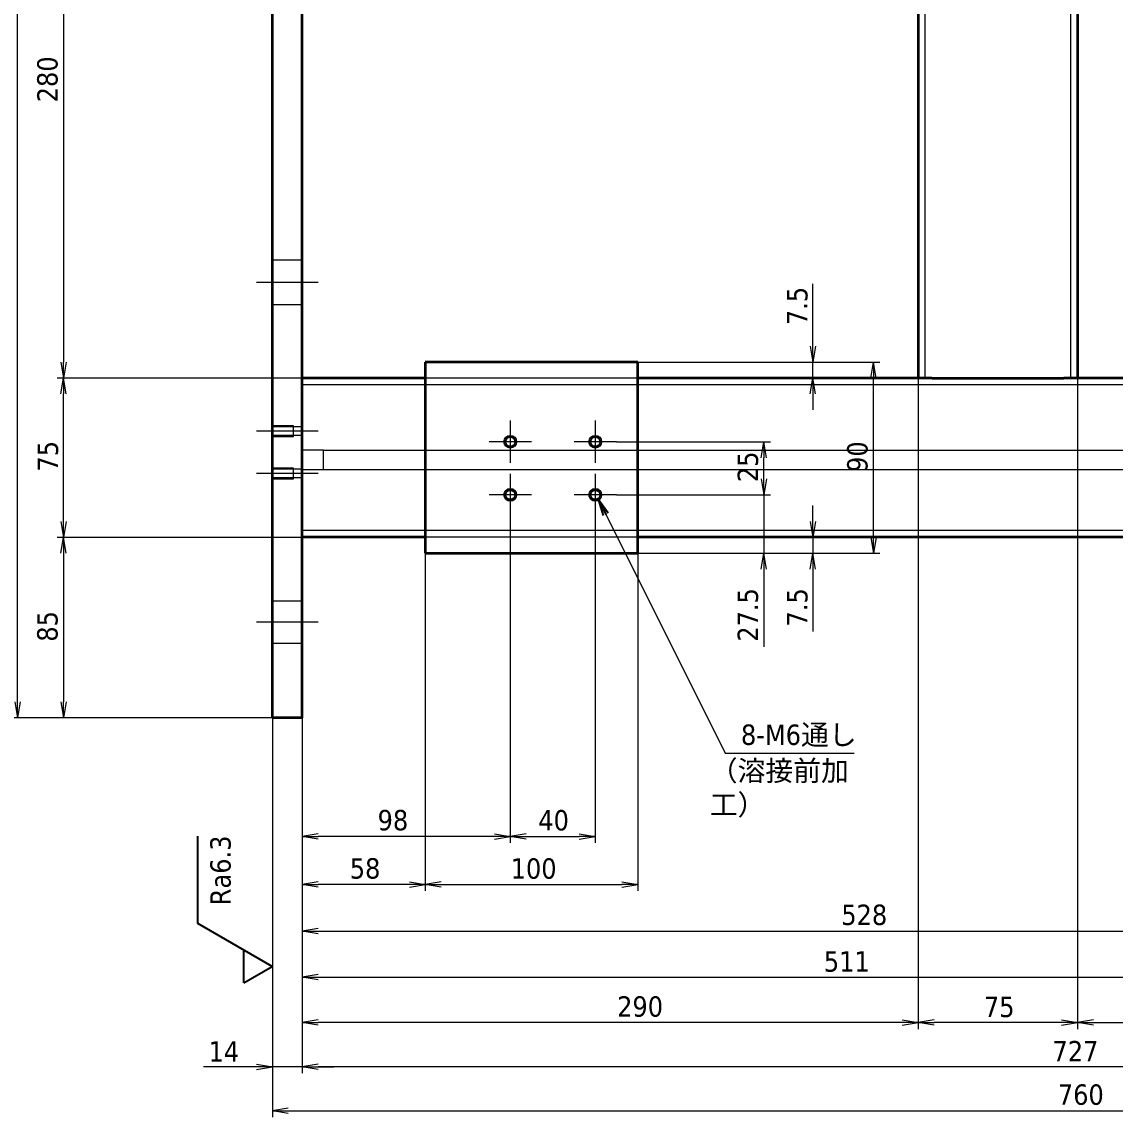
# Model space of a CAD drawing. Header units: millimetres. Extents: x 0 to 2644, y -211 to 1782.
# Drawn here: x 730 to 1245, y 731 to 1246 of the extents above; entities that cross this region are included whole.
import ezdxf

# ---------------------------------------------------------------- set-up
doc = ezdxf.new("R2010")
doc.units = ezdxf.units.MM
doc.header["$LTSCALE"] = 3
for name, color, linetype, lineweight in [('Center Mark (ISO)', 7, 'Continuous', 5), ('Centerline (ISO)', 7, 'Continuous', 5), ('Dimension (ISO)', 7, 'Continuous', 25), ('Hidden (ISO)', 7, 'Continuous', 5), ('Symbol (ISO)', 7, 'Continuous', 25), ('Visible (ISO)', 7, 'Continuous', 35), ('Visible Narrow (ISO)', 7, 'Continuous', 5)]:
    doc.layers.add(name, color=color, linetype=linetype, lineweight=lineweight)
doc.styles.add('MX_NOTE_STANDARD', font='tahoma.ttf')
doc.styles.add('Note Text (JIS)', font='tahoma.ttf')
doc.dimstyles.new('Default (JIS)', dxfattribs={"dimscale": 3, "dimtxt": 3.2, "dimasz": 2.5, "dimexe": 1, "dimexo": 0, "dimgap": 0.8, "dimtad": 1, "dimrnd": 1e-08, "dimdsep": 46, "dimtxsty": 'Note Text (JIS)', "dimblk": 'OPEN', "dimcen": 0.09, "dimdle": 10, "dimclrd": 7, "dimclre": 7, "dimclrt": 256, "dimadec": 0, "dimazin": 2, "dimtfac": 0.78125, "dimtmove": 0, "dimatfit": 3, "dimldrblk": 'OPEN', "dimfxl": 1, "dimtolj": 1, "dimtzin": 0, "dimlwd": 0, "dimlwe": 0, "dimarcsym": 0})
doc.dimstyles.new('Default (JIS)$7', dxfattribs={"dimscale": 3, "dimtxt": 3.2, "dimasz": 2.5, "dimexe": 1, "dimexo": 0, "dimgap": 0.8, "dimtad": 1, "dimrnd": 1e-08, "dimdsep": 46, "dimtxsty": 'Note Text (JIS)', "dimblk": 'OPEN', "dimcen": 0.09, "dimdle": 10, "dimclrd": 256, "dimclre": 7, "dimclrt": 256, "dimadec": 0, "dimazin": 2, "dimtfac": 0.78125, "dimtmove": 0, "dimatfit": 3, "dimldrblk": 'OPEN', "dimfxl": 1, "dimtolj": 1, "dimtzin": 0, "dimlwd": 0, "dimlwe": 0, "dimarcsym": 0})

# ---------------------------------------------------------------- blocks, each defined once
blk = doc.blocks.new('_Open')
at = {"color": 0, "linetype": 'ByBlock', "lineweight": -2}
for p, q in [((-1, 0.167), (0, 0)), ((-1, -0.167), (0, 0)), ((0, 0), (-1, 0))]:
    blk.add_line(p, q, dxfattribs=at)
blk = doc.blocks.new('*D13')
at = {"layer": 'Defpoints', "color": 0, "linetype": 'Continuous', "transparency": 16777216}
for p in [(728.06, 1518.82), (848.06, 1518.82), (848.06, 918.82)]:
    blk.add_point(p, dxfattribs=at)
at = {"layer": 'Dimension (ISO)', "color": 7, "linetype": 'Continuous', "lineweight": 0, "transparency": 16777216}
for p, q in [((848.06, 1518.82), (725.06, 1518.82)), ((728.06, 926.32), (728.06, 1511.32)), ((848.06, 918.82), (725.06, 918.82))]:
    blk.add_line(p, q, dxfattribs=at)
at = {"layer": 'Dimension (ISO)', "color": 7, "linetype": 'Continuous', "lineweight": 0, "transparency": 16777216, "xscale": 7.5, "yscale": 7.5, "zscale": 7.5}
for p, rotation in [((728.06, 1518.82), 90), ((728.06, 918.82), 270)]:
    blk.add_blockref('_Open', p, dxfattribs=dict(at, rotation=rotation))
at = {"layer": 'Dimension (ISO)', "linetype": 'Continuous', "lineweight": 5, "transparency": 16777216, "insert": (715.67, 1208.55), "char_height": 9.6, "attachment_point": 1, "rotation": 90, "style": 'Note Text (JIS)'}
blk.add_mtext('\\A1;600', dxfattribs=at)
blk = doc.blocks.new('*D21')
at = {"layer": 'Defpoints', "color": 0, "linetype": 'Continuous', "transparency": 16777216}
for p in [(862.06, 1358.82), (749.8, 1078.82), (862.06, 1078.82)]:
    blk.add_point(p, dxfattribs=at)
at = {"layer": 'Dimension (ISO)', "color": 7, "linetype": 'Continuous', "lineweight": 0, "transparency": 16777216}
for p, q in [((862.06, 1358.82), (746.8, 1358.82)), ((749.8, 1351.32), (749.8, 1086.32)), ((862.06, 1078.82), (746.8, 1078.82))]:
    blk.add_line(p, q, dxfattribs=at)
at = {"layer": 'Dimension (ISO)', "color": 7, "linetype": 'Continuous', "lineweight": 0, "transparency": 16777216, "xscale": 7.5, "yscale": 7.5, "zscale": 7.5}
for p, rotation in [((749.8, 1358.82), 90), ((749.8, 1078.82), 270)]:
    blk.add_blockref('_Open', p, dxfattribs=dict(at, rotation=rotation))
at = {"layer": 'Dimension (ISO)', "linetype": 'Continuous', "lineweight": 5, "transparency": 16777216, "insert": (737.36, 1208.63), "char_height": 9.6, "attachment_point": 1, "rotation": 90, "style": 'Note Text (JIS)'}
blk.add_mtext('\\A1;280', dxfattribs=at)
blk = doc.blocks.new('*D22')
at = {"layer": 'Defpoints', "color": 0, "linetype": 'Continuous', "transparency": 16777216}
for p in [(749.8, 1078.82), (862.06, 1078.82), (862.06, 1003.82)]:
    blk.add_point(p, dxfattribs=at)
at = {"layer": 'Dimension (ISO)', "color": 7, "linetype": 'Continuous', "lineweight": 0, "transparency": 16777216}
for p, q in [((862.06, 1078.82), (746.8, 1078.82)), ((749.8, 1011.32), (749.8, 1071.32)), ((862.06, 1003.82), (746.8, 1003.82))]:
    blk.add_line(p, q, dxfattribs=at)
at = {"layer": 'Dimension (ISO)', "color": 7, "linetype": 'Continuous', "lineweight": 0, "transparency": 16777216, "xscale": 7.5, "yscale": 7.5, "zscale": 7.5}
for p, rotation in [((749.8, 1078.82), 90), ((749.8, 1003.82), 270)]:
    blk.add_blockref('_Open', p, dxfattribs=dict(at, rotation=rotation))
at = {"layer": 'Dimension (ISO)', "linetype": 'Continuous', "lineweight": 5, "transparency": 16777216, "insert": (737.6, 1034.78), "char_height": 9.6, "attachment_point": 1, "rotation": 90, "style": 'Note Text (JIS)'}
blk.add_mtext('\\A1;75', dxfattribs=at)
blk = doc.blocks.new('*D23')
at = {"layer": 'Defpoints', "color": 0, "linetype": 'Continuous', "transparency": 16777216}
for p in [(862.06, 1003.82), (749.8, 918.82), (848.06, 918.82)]:
    blk.add_point(p, dxfattribs=at)
at = {"layer": 'Dimension (ISO)', "color": 7, "linetype": 'Continuous', "lineweight": 0, "transparency": 16777216}
for p, q in [((862.06, 1003.82), (746.8, 1003.82)), ((749.8, 996.32), (749.8, 926.32)), ((848.06, 918.82), (746.8, 918.82))]:
    blk.add_line(p, q, dxfattribs=at)
at = {"layer": 'Dimension (ISO)', "color": 7, "linetype": 'Continuous', "lineweight": 0, "transparency": 16777216, "xscale": 7.5, "yscale": 7.5, "zscale": 7.5}
for p, rotation in [((749.8, 1003.82), 90), ((749.8, 918.82), 270)]:
    blk.add_blockref('_Open', p, dxfattribs=dict(at, rotation=rotation))
at = {"layer": 'Dimension (ISO)', "linetype": 'Continuous', "lineweight": 5, "transparency": 16777216, "insert": (737.36, 954.7), "char_height": 9.6, "attachment_point": 1, "rotation": 90, "style": 'Note Text (JIS)'}
blk.add_mtext('\\A1;85', dxfattribs=at)
blk = doc.blocks.new('*D24')
at = {"layer": 'Defpoints', "color": 0, "linetype": 'Continuous', "transparency": 16777216}
for p in [(1608.06, 938.82), (848.06, 918.82), (1608.06, 733.88)]:
    blk.add_point(p, dxfattribs=at)
at = {"layer": 'Dimension (ISO)', "color": 7, "linetype": 'Continuous', "lineweight": 0, "transparency": 16777216}
for p, q in [((1608.06, 938.82), (1608.06, 730.88)), ((848.06, 918.82), (848.06, 730.88)), ((855.56, 733.88), (1600.56, 733.88))]:
    blk.add_line(p, q, dxfattribs=at)
at = {"layer": 'Dimension (ISO)', "color": 7, "linetype": 'Continuous', "lineweight": 0, "transparency": 16777216, "xscale": 7.5, "yscale": 7.5, "zscale": 7.5, "rotation": 180}
blk.add_blockref('_Open', (848.06, 733.88), dxfattribs=at)
at = {"layer": 'Dimension (ISO)', "color": 7, "linetype": 'Continuous', "lineweight": 0, "transparency": 16777216, "xscale": 7.5, "yscale": 7.5, "zscale": 7.5}
blk.add_blockref('_Open', (1608.06, 733.88), dxfattribs=at)
at = {"layer": 'Dimension (ISO)', "linetype": 'Continuous', "lineweight": 5, "transparency": 16777216, "insert": (1217.84, 746.27), "char_height": 9.6, "attachment_point": 1, "style": 'Note Text (JIS)'}
blk.add_mtext('\\A1;760', dxfattribs=at)
blk = doc.blocks.new('*D25')
at = {"layer": 'Defpoints', "color": 0, "linetype": 'Continuous', "transparency": 16777216}
for p in [(1589.06, 938.82), (862.06, 918.82), (862.06, 754.52)]:
    blk.add_point(p, dxfattribs=at)
at = {"layer": 'Dimension (ISO)', "color": 7, "linetype": 'Continuous', "lineweight": 0, "transparency": 16777216}
for p, q in [((1589.06, 938.82), (1589.06, 751.52)), ((862.06, 918.82), (862.06, 751.52)), ((1581.56, 754.52), (869.56, 754.52))]:
    blk.add_line(p, q, dxfattribs=at)
at = {"layer": 'Dimension (ISO)', "color": 7, "linetype": 'Continuous', "lineweight": 0, "transparency": 16777216, "xscale": 7.5, "yscale": 7.5, "zscale": 7.5, "rotation": 180}
blk.add_blockref('_Open', (862.06, 754.52), dxfattribs=at)
at = {"layer": 'Dimension (ISO)', "color": 7, "linetype": 'Continuous', "lineweight": 0, "transparency": 16777216, "xscale": 7.5, "yscale": 7.5, "zscale": 7.5}
blk.add_blockref('_Open', (1589.06, 754.52), dxfattribs=at)
at = {"layer": 'Dimension (ISO)', "linetype": 'Continuous', "lineweight": 5, "transparency": 16777216, "insert": (1215.31, 766.72), "char_height": 9.6, "attachment_point": 1, "style": 'Note Text (JIS)'}
blk.add_mtext('\\A1;727', dxfattribs=at)
blk = doc.blocks.new('*D26')
at = {"layer": 'Defpoints', "color": 0, "linetype": 'Continuous', "transparency": 16777216}
for p in [(848.06, 918.82), (862.06, 918.82), (848.06, 754.52)]:
    blk.add_point(p, dxfattribs=at)
at = {"layer": 'Dimension (ISO)', "color": 7, "linetype": 'Continuous', "lineweight": 0, "transparency": 16777216}
for p, q in [((848.06, 918.82), (848.06, 751.52)), ((862.06, 918.82), (862.06, 751.52)), ((840.56, 754.52), (815.63, 754.52)), ((862.06, 754.52), (848.06, 754.52)), ((869.56, 754.52), (877.06, 754.52))]:
    blk.add_line(p, q, dxfattribs=at)
at = {"layer": 'Dimension (ISO)', "color": 7, "linetype": 'Continuous', "lineweight": 0, "transparency": 16777216, "xscale": 7.5, "yscale": 7.5, "zscale": 7.5}
blk.add_blockref('_Open', (848.06, 754.52), dxfattribs=at)
at = {"layer": 'Dimension (ISO)', "color": 7, "linetype": 'Continuous', "lineweight": 0, "transparency": 16777216, "xscale": 7.5, "yscale": 7.5, "zscale": 7.5, "rotation": 180}
blk.add_blockref('_Open', (862.06, 754.52), dxfattribs=at)
at = {"layer": 'Dimension (ISO)', "linetype": 'Continuous', "lineweight": 5, "transparency": 16777216, "insert": (818.03, 766.55), "char_height": 9.6, "attachment_point": 1, "style": 'Note Text (JIS)'}
blk.add_mtext('\\A1;14', dxfattribs=at)
blk = doc.blocks.new('*D28')
at = {"layer": 'Defpoints', "color": 0, "linetype": 'Continuous', "transparency": 16777216}
for p in [(1152.06, 1078.82), (1227.06, 1078.82), (1152.06, 775.35)]:
    blk.add_point(p, dxfattribs=at)
at = {"layer": 'Dimension (ISO)', "color": 7, "linetype": 'Continuous', "lineweight": 0, "transparency": 16777216}
for p, q in [((1152.06, 1078.82), (1152.06, 772.35)), ((1227.06, 1078.82), (1227.06, 772.35)), ((1219.56, 775.35), (1159.56, 775.35))]:
    blk.add_line(p, q, dxfattribs=at)
at = {"layer": 'Dimension (ISO)', "color": 7, "linetype": 'Continuous', "lineweight": 0, "transparency": 16777216, "xscale": 7.5, "yscale": 7.5, "zscale": 7.5, "rotation": 180}
blk.add_blockref('_Open', (1152.06, 775.35), dxfattribs=at)
at = {"layer": 'Dimension (ISO)', "color": 7, "linetype": 'Continuous', "lineweight": 0, "transparency": 16777216, "xscale": 7.5, "yscale": 7.5, "zscale": 7.5}
blk.add_blockref('_Open', (1227.06, 775.35), dxfattribs=at)
at = {"layer": 'Dimension (ISO)', "linetype": 'Continuous', "lineweight": 5, "transparency": 16777216, "insert": (1183.02, 787.55), "char_height": 9.6, "attachment_point": 1, "style": 'Note Text (JIS)'}
blk.add_mtext('\\A1;75', dxfattribs=at)
blk = doc.blocks.new('*D29')
at = {"layer": 'Defpoints', "color": 0, "linetype": 'Continuous', "transparency": 16777216}
for p in [(1227.06, 1078.82), (1589.06, 938.82), (1589.06, 775.35)]:
    blk.add_point(p, dxfattribs=at)
at = {"layer": 'Dimension (ISO)', "color": 7, "linetype": 'Continuous', "lineweight": 0, "transparency": 16777216}
for p, q in [((1227.06, 1078.82), (1227.06, 772.35)), ((1589.06, 938.82), (1589.06, 772.35)), ((1234.56, 775.35), (1581.56, 775.35))]:
    blk.add_line(p, q, dxfattribs=at)
at = {"layer": 'Dimension (ISO)', "color": 7, "linetype": 'Continuous', "lineweight": 0, "transparency": 16777216, "xscale": 7.5, "yscale": 7.5, "zscale": 7.5, "rotation": 180}
blk.add_blockref('_Open', (1227.06, 775.35), dxfattribs=at)
at = {"layer": 'Dimension (ISO)', "color": 7, "linetype": 'Continuous', "lineweight": 0, "transparency": 16777216, "xscale": 7.5, "yscale": 7.5, "zscale": 7.5}
blk.add_blockref('_Open', (1589.06, 775.35), dxfattribs=at)
at = {"layer": 'Dimension (ISO)', "linetype": 'Continuous', "lineweight": 5, "transparency": 16777216, "insert": (1411.36, 787.75), "char_height": 9.6, "attachment_point": 1, "style": 'Note Text (JIS)'}
blk.add_mtext('\\A1;362', dxfattribs=at)
blk = doc.blocks.new('*D30')
at = {"layer": 'Defpoints', "color": 0, "linetype": 'Continuous', "transparency": 16777216}
for p in [(1152.06, 1078.82), (862.06, 918.82), (862.06, 775.35)]:
    blk.add_point(p, dxfattribs=at)
at = {"layer": 'Dimension (ISO)', "color": 7, "linetype": 'Continuous', "lineweight": 0, "transparency": 16777216}
for p, q in [((1152.06, 1078.82), (1152.06, 772.35)), ((862.06, 918.82), (862.06, 772.35)), ((1144.56, 775.35), (869.56, 775.35))]:
    blk.add_line(p, q, dxfattribs=at)
at = {"layer": 'Dimension (ISO)', "color": 7, "linetype": 'Continuous', "lineweight": 0, "transparency": 16777216, "xscale": 7.5, "yscale": 7.5, "zscale": 7.5, "rotation": 180}
blk.add_blockref('_Open', (862.06, 775.35), dxfattribs=at)
at = {"layer": 'Dimension (ISO)', "color": 7, "linetype": 'Continuous', "lineweight": 0, "transparency": 16777216, "xscale": 7.5, "yscale": 7.5, "zscale": 7.5}
blk.add_blockref('_Open', (1152.06, 775.35), dxfattribs=at)
at = {"layer": 'Dimension (ISO)', "linetype": 'Continuous', "lineweight": 5, "transparency": 16777216, "insert": (1010.37, 787.75), "char_height": 9.6, "attachment_point": 1, "style": 'Note Text (JIS)'}
blk.add_mtext('\\A1;290', dxfattribs=at)
blk = doc.blocks.new('*D41')
at = {"layer": 'Defpoints', "color": 0, "linetype": 'Continuous', "transparency": 16777216}
for p in [(1390.06, 1011.36), (862.06, 918.82), (1390.06, 818.48)]:
    blk.add_point(p, dxfattribs=at)
at = {"layer": 'Dimension (ISO)', "color": 7, "linetype": 'Continuous', "lineweight": 0, "transparency": 16777216}
for p, q in [((1390.06, 1011.36), (1390.06, 815.48)), ((862.06, 918.82), (862.06, 815.48)), ((869.56, 818.48), (1382.56, 818.48))]:
    blk.add_line(p, q, dxfattribs=at)
at = {"layer": 'Dimension (ISO)', "color": 7, "linetype": 'Continuous', "lineweight": 0, "transparency": 16777216, "xscale": 7.5, "yscale": 7.5, "zscale": 7.5, "rotation": 180}
blk.add_blockref('_Open', (862.06, 818.48), dxfattribs=at)
at = {"layer": 'Dimension (ISO)', "color": 7, "linetype": 'Continuous', "lineweight": 0, "transparency": 16777216, "xscale": 7.5, "yscale": 7.5, "zscale": 7.5}
blk.add_blockref('_Open', (1390.06, 818.48), dxfattribs=at)
at = {"layer": 'Dimension (ISO)', "linetype": 'Continuous', "lineweight": 5, "transparency": 16777216, "insert": (1115.89, 830.92), "char_height": 9.6, "attachment_point": 1, "style": 'Note Text (JIS)'}
blk.add_mtext('\\A1;528', dxfattribs=at)
blk = doc.blocks.new('*D42')
at = {"layer": 'Defpoints', "color": 0, "linetype": 'Continuous', "transparency": 16777216}
for p in [(1373.06, 1003.82), (862.06, 918.82), (1373.06, 796.72)]:
    blk.add_point(p, dxfattribs=at)
at = {"layer": 'Dimension (ISO)', "color": 7, "linetype": 'Continuous', "lineweight": 0, "transparency": 16777216}
for p, q in [((1373.06, 1003.82), (1373.06, 793.72)), ((862.06, 918.82), (862.06, 793.72)), ((869.56, 796.72), (1365.56, 796.72))]:
    blk.add_line(p, q, dxfattribs=at)
at = {"layer": 'Dimension (ISO)', "color": 7, "linetype": 'Continuous', "lineweight": 0, "transparency": 16777216, "xscale": 7.5, "yscale": 7.5, "zscale": 7.5, "rotation": 180}
blk.add_blockref('_Open', (862.06, 796.72), dxfattribs=at)
at = {"layer": 'Dimension (ISO)', "color": 7, "linetype": 'Continuous', "lineweight": 0, "transparency": 16777216, "xscale": 7.5, "yscale": 7.5, "zscale": 7.5}
blk.add_blockref('_Open', (1373.06, 796.72), dxfattribs=at)
at = {"layer": 'Dimension (ISO)', "linetype": 'Continuous', "lineweight": 5, "transparency": 16777216, "insert": (1107.69, 808.95), "char_height": 9.6, "attachment_point": 1, "style": 'Note Text (JIS)'}
blk.add_mtext('\\A1;511', dxfattribs=at)
blk = doc.blocks.new('*D43')
at = {"layer": 'Defpoints', "color": 0, "linetype": 'Continuous', "transparency": 16777216}
for p in [(920.06, 996.32), (1020.06, 996.32), (1020.06, 840.32)]:
    blk.add_point(p, dxfattribs=at)
at = {"layer": 'Dimension (ISO)', "color": 7, "linetype": 'Continuous', "lineweight": 0, "transparency": 16777216}
for p, q in [((920.06, 996.32), (920.06, 837.32)), ((1020.06, 996.32), (1020.06, 837.32)), ((927.56, 840.32), (1012.56, 840.32))]:
    blk.add_line(p, q, dxfattribs=at)
at = {"layer": 'Dimension (ISO)', "color": 7, "linetype": 'Continuous', "lineweight": 0, "transparency": 16777216, "xscale": 7.5, "yscale": 7.5, "zscale": 7.5, "rotation": 180}
blk.add_blockref('_Open', (920.06, 840.32), dxfattribs=at)
at = {"layer": 'Dimension (ISO)', "color": 7, "linetype": 'Continuous', "lineweight": 0, "transparency": 16777216, "xscale": 7.5, "yscale": 7.5, "zscale": 7.5}
blk.add_blockref('_Open', (1020.06, 840.32), dxfattribs=at)
at = {"layer": 'Dimension (ISO)', "linetype": 'Continuous', "lineweight": 5, "transparency": 16777216, "insert": (960.25, 852.71), "char_height": 9.6, "attachment_point": 1, "style": 'Note Text (JIS)'}
blk.add_mtext('\\A1;100', dxfattribs=at)
blk = doc.blocks.new('*D44')
at = {"layer": 'Defpoints', "color": 0, "linetype": 'Continuous', "transparency": 16777216}
for p in [(920.06, 996.32), (862.06, 918.82), (862.06, 840.32)]:
    blk.add_point(p, dxfattribs=at)
at = {"layer": 'Dimension (ISO)', "color": 7, "linetype": 'Continuous', "lineweight": 0, "transparency": 16777216}
for p, q in [((920.06, 996.32), (920.06, 837.32)), ((862.06, 918.82), (862.06, 837.32)), ((912.56, 840.32), (869.56, 840.32))]:
    blk.add_line(p, q, dxfattribs=at)
at = {"layer": 'Dimension (ISO)', "color": 7, "linetype": 'Continuous', "lineweight": 0, "transparency": 16777216, "xscale": 7.5, "yscale": 7.5, "zscale": 7.5, "rotation": 180}
blk.add_blockref('_Open', (862.06, 840.32), dxfattribs=at)
at = {"layer": 'Dimension (ISO)', "color": 7, "linetype": 'Continuous', "lineweight": 0, "transparency": 16777216, "xscale": 7.5, "yscale": 7.5, "zscale": 7.5}
blk.add_blockref('_Open', (920.06, 840.32), dxfattribs=at)
at = {"layer": 'Dimension (ISO)', "linetype": 'Continuous', "lineweight": 5, "transparency": 16777216, "insert": (884.5, 852.76), "char_height": 9.6, "attachment_point": 1, "style": 'Note Text (JIS)'}
blk.add_mtext('\\A1;58', dxfattribs=at)
blk = doc.blocks.new('*D45')
at = {"layer": 'Defpoints', "color": 0, "linetype": 'Continuous', "transparency": 16777216}
for p in [(960.06, 1013.86), (1000.06, 1013.86), (1000.06, 863.04)]:
    blk.add_point(p, dxfattribs=at)
at = {"layer": 'Dimension (ISO)', "color": 7, "linetype": 'Continuous', "lineweight": 0, "transparency": 16777216}
for p, q in [((960.06, 1013.86), (960.06, 860.04)), ((1000.06, 1013.86), (1000.06, 860.04)), ((967.56, 863.04), (992.56, 863.04))]:
    blk.add_line(p, q, dxfattribs=at)
at = {"layer": 'Dimension (ISO)', "color": 7, "linetype": 'Continuous', "lineweight": 0, "transparency": 16777216, "xscale": 7.5, "yscale": 7.5, "zscale": 7.5, "rotation": 180}
blk.add_blockref('_Open', (960.06, 863.04), dxfattribs=at)
at = {"layer": 'Dimension (ISO)', "color": 7, "linetype": 'Continuous', "lineweight": 0, "transparency": 16777216, "xscale": 7.5, "yscale": 7.5, "zscale": 7.5}
blk.add_blockref('_Open', (1000.06, 863.04), dxfattribs=at)
at = {"layer": 'Dimension (ISO)', "linetype": 'Continuous', "lineweight": 5, "transparency": 16777216, "insert": (973.25, 875.44), "char_height": 9.6, "attachment_point": 1, "style": 'Note Text (JIS)'}
blk.add_mtext('\\A1;40', dxfattribs=at)
blk = doc.blocks.new('*D46')
at = {"layer": 'Defpoints', "color": 0, "linetype": 'Continuous', "transparency": 16777216}
for p in [(960.06, 1013.86), (862.06, 918.82), (862.06, 863.04)]:
    blk.add_point(p, dxfattribs=at)
at = {"layer": 'Dimension (ISO)', "color": 7, "linetype": 'Continuous', "lineweight": 0, "transparency": 16777216}
for p, q in [((960.06, 1013.86), (960.06, 860.04)), ((862.06, 918.82), (862.06, 860.04)), ((952.56, 863.04), (869.56, 863.04))]:
    blk.add_line(p, q, dxfattribs=at)
at = {"layer": 'Dimension (ISO)', "color": 7, "linetype": 'Continuous', "lineweight": 0, "transparency": 16777216, "xscale": 7.5, "yscale": 7.5, "zscale": 7.5, "rotation": 180}
blk.add_blockref('_Open', (862.06, 863.04), dxfattribs=at)
at = {"layer": 'Dimension (ISO)', "color": 7, "linetype": 'Continuous', "lineweight": 0, "transparency": 16777216, "xscale": 7.5, "yscale": 7.5, "zscale": 7.5}
blk.add_blockref('_Open', (960.06, 863.04), dxfattribs=at)
at = {"layer": 'Dimension (ISO)', "linetype": 'Continuous', "lineweight": 5, "transparency": 16777216, "insert": (897.61, 875.48), "char_height": 9.6, "attachment_point": 1, "style": 'Note Text (JIS)'}
blk.add_mtext('\\A1;98', dxfattribs=at)
blk = doc.blocks.new('*D52')
at = {"layer": 'Defpoints', "color": 0, "linetype": 'Continuous', "transparency": 16777216}
for p in [(1020.06, 1086.32), (1131.02, 1086.32), (1020.06, 996.32)]:
    blk.add_point(p, dxfattribs=at)
at = {"layer": 'Dimension (ISO)', "color": 7, "linetype": 'Continuous', "lineweight": 0, "transparency": 16777216}
for p, q in [((1020.06, 1086.32), (1134.02, 1086.32)), ((1131.02, 1003.82), (1131.02, 1078.82)), ((1020.06, 996.32), (1134.02, 996.32))]:
    blk.add_line(p, q, dxfattribs=at)
at = {"layer": 'Dimension (ISO)', "color": 7, "linetype": 'Continuous', "lineweight": 0, "transparency": 16777216, "xscale": 7.5, "yscale": 7.5, "zscale": 7.5}
for p, rotation in [((1131.02, 1086.32), 90), ((1131.02, 996.32), 270)]:
    blk.add_blockref('_Open', p, dxfattribs=dict(at, rotation=rotation))
at = {"layer": 'Dimension (ISO)', "linetype": 'Continuous', "lineweight": 5, "transparency": 16777216, "insert": (1118.63, 1034.6), "char_height": 9.6, "attachment_point": 1, "rotation": 90, "style": 'Note Text (JIS)'}
blk.add_mtext('\\A1;90', dxfattribs=at)
blk = doc.blocks.new('*D53')
at = {"layer": 'Defpoints', "color": 0, "linetype": 'Continuous', "transparency": 16777216}
for p in [(1020.06, 1086.32), (1102.56, 1086.32), (1102.56, 1078.82)]:
    blk.add_point(p, dxfattribs=at)
at = {"layer": 'Dimension (ISO)', "color": 7, "linetype": 'Continuous', "lineweight": 0, "transparency": 16777216}
for p, q in [((1102.56, 1093.82), (1102.56, 1123.21)), ((1020.06, 1086.32), (1105.56, 1086.32)), ((1102.56, 1078.82), (1102.56, 1086.32)), ((1102.56, 1071.32), (1102.56, 1063.82))]:
    blk.add_line(p, q, dxfattribs=at)
at = {"layer": 'Dimension (ISO)', "color": 7, "linetype": 'Continuous', "lineweight": 0, "transparency": 16777216, "xscale": 7.5, "yscale": 7.5, "zscale": 7.5}
for p, rotation in [((1102.56, 1086.32), 270), ((1102.56, 1078.82), 90)]:
    blk.add_blockref('_Open', p, dxfattribs=dict(at, rotation=rotation))
at = {"layer": 'Dimension (ISO)', "linetype": 'Continuous', "lineweight": 5, "transparency": 16777216, "insert": (1090.36, 1103.72), "char_height": 9.6, "attachment_point": 1, "rotation": 90, "style": 'Note Text (JIS)'}
blk.add_mtext('\\A1;7.5', dxfattribs=at)
blk = doc.blocks.new('*D54')
at = {"layer": 'Defpoints', "color": 0, "linetype": 'Continuous', "transparency": 16777216}
for p in [(1102.56, 1003.82), (1102.56, 1003.82), (1020.06, 996.32)]:
    blk.add_point(p, dxfattribs=at)
at = {"layer": 'Dimension (ISO)', "color": 7, "linetype": 'Continuous', "lineweight": 0, "transparency": 16777216}
for p, q in [((1102.56, 1011.32), (1102.56, 1018.82)), ((1102.56, 1003.82), (1102.56, 996.32)), ((1020.06, 996.32), (1105.56, 996.32)), ((1102.56, 988.82), (1102.56, 959.44))]:
    blk.add_line(p, q, dxfattribs=at)
at = {"layer": 'Dimension (ISO)', "color": 7, "linetype": 'Continuous', "lineweight": 0, "transparency": 16777216, "xscale": 7.5, "yscale": 7.5, "zscale": 7.5}
for p, rotation in [((1102.56, 1003.82), 270), ((1102.56, 996.32), 90)]:
    blk.add_blockref('_Open', p, dxfattribs=dict(at, rotation=rotation))
at = {"layer": 'Dimension (ISO)', "linetype": 'Continuous', "lineweight": 5, "transparency": 16777216, "insert": (1090.36, 961.84), "char_height": 9.6, "attachment_point": 1, "rotation": 90, "style": 'Note Text (JIS)'}
blk.add_mtext('\\A1;7.5', dxfattribs=at)
blk = doc.blocks.new('*D55')
at = {"layer": 'Defpoints', "color": 0, "linetype": 'Continuous', "transparency": 16777216}
for p in [(1010.02, 1048.82), (1079.49, 1048.82), (1010.02, 1023.82)]:
    blk.add_point(p, dxfattribs=at)
at = {"layer": 'Dimension (ISO)', "color": 7, "linetype": 'Continuous', "lineweight": 0, "transparency": 16777216}
for p, q in [((1010.02, 1048.82), (1082.49, 1048.82)), ((1079.49, 1031.32), (1079.49, 1041.32)), ((1010.02, 1023.82), (1082.49, 1023.82))]:
    blk.add_line(p, q, dxfattribs=at)
at = {"layer": 'Dimension (ISO)', "color": 7, "linetype": 'Continuous', "lineweight": 0, "transparency": 16777216, "xscale": 7.5, "yscale": 7.5, "zscale": 7.5}
for p, rotation in [((1079.49, 1048.82), 90), ((1079.49, 1023.82), 270)]:
    blk.add_blockref('_Open', p, dxfattribs=dict(at, rotation=rotation))
at = {"layer": 'Dimension (ISO)', "linetype": 'Continuous', "lineweight": 5, "transparency": 16777216, "insert": (1067.09, 1029.81), "char_height": 9.6, "attachment_point": 1, "rotation": 90, "style": 'Note Text (JIS)'}
blk.add_mtext('\\A1;25', dxfattribs=at)
blk = doc.blocks.new('*D56')
at = {"layer": 'Defpoints', "color": 0, "linetype": 'Continuous', "transparency": 16777216}
for p in [(1010.02, 1023.82), (1020.06, 996.32), (1079.49, 996.32)]:
    blk.add_point(p, dxfattribs=at)
at = {"layer": 'Dimension (ISO)', "color": 7, "linetype": 'Continuous', "lineweight": 0, "transparency": 16777216}
for p, q in [((1079.49, 1031.32), (1079.49, 1038.82)), ((1010.02, 1023.82), (1082.49, 1023.82)), ((1079.49, 1023.82), (1079.49, 996.32)), ((1020.06, 996.32), (1082.49, 996.32)), ((1079.49, 988.82), (1079.49, 952.29))]:
    blk.add_line(p, q, dxfattribs=at)
at = {"layer": 'Dimension (ISO)', "color": 7, "linetype": 'Continuous', "lineweight": 0, "transparency": 16777216, "xscale": 7.5, "yscale": 7.5, "zscale": 7.5}
for p, rotation in [((1079.49, 1023.82), 270), ((1079.49, 996.32), 90)]:
    blk.add_blockref('_Open', p, dxfattribs=dict(at, rotation=rotation))
at = {"layer": 'Dimension (ISO)', "linetype": 'Continuous', "lineweight": 5, "transparency": 16777216, "insert": (1067.09, 954.69), "char_height": 9.6, "attachment_point": 1, "rotation": 90, "style": 'Note Text (JIS)'}
blk.add_mtext('\\A1;27.5', dxfattribs=at)
blk = doc.blocks.new('面の指示記号 ID5')
at = {"layer": 'Symbol (ISO)'}
for p, q in [((271.02, 273.99), (271.02, 287.73)), ((282.68, 267.26), (271.02, 273.99)), ((278.2, 264.67), (278.2, 269.85)), ((278.2, 264.67), (282.68, 267.26))]:
    blk.add_line(p, q, dxfattribs=at)
at = {"layer": 'Symbol (ISO)', "insert": (276.21, 276.87), "char_height": 3.2, "attachment_point": 7, "rotation": 90, "style": 'MX_NOTE_STANDARD'}
blk.add_mtext('Ra6.3', dxfattribs=at)

msp = doc.modelspace()

# ---------------------------------------------------------------- linework, layer by layer
at = {"layer": 'Center Mark (ISO)', "linetype": 'Continuous'}
for p, q in [((960.0648, 1058.7792), (960.0648, 1038.8622)), ((1000.0648, 1058.7792), (1000.0648, 1038.8622)), ((970.0233, 1048.8207), (950.1063, 1048.8207)), ((1010.0233, 1048.8207), (990.1063, 1048.8207)), ((960.0648, 1033.7792), (960.0648, 1013.8622)), ((1000.0648, 1033.7792), (1000.0648, 1013.8622)), ((970.0233, 1023.8207), (950.1063, 1023.8207)), ((1010.0233, 1023.8207), (990.1063, 1023.8207))]:
    msp.add_line(p, q, dxfattribs=at)
at = {"layer": 'Centerline (ISO)', "linetype": 'Continuous'}
for p, q in [((869.5648, 1123.8207), (840.5648, 1123.8207)), ((869.5648, 1053.8207), (840.5648, 1053.8207)), ((869.5648, 1033.8207), (840.5648, 1033.8207)), ((869.5648, 963.8207), (840.5648, 963.8207))]:
    msp.add_line(p, q, dxfattribs=at)
at = {"layer": 'Hidden (ISO)'}
for p, q in [((1155.2648, 1358.8207), (1155.2648, 1078.8207)), ((1223.8648, 1358.8207), (1223.8648, 1078.8207)), ((862.0648, 1134.3207), (848.0648, 1134.3207)), ((862.0648, 1113.3207), (848.0648, 1113.3207)), ((1020.0648, 1078.8207), (920.0648, 1078.8207)), ((1589.0648, 1075.6207), (862.0648, 1075.6207)), ((858.0648, 1056.3207), (848.0648, 1056.3207)), ((862.0648, 1055.8877), (848.0648, 1055.8877)), ((858.0648, 1051.3207), (858.0648, 1056.3207)), ((862.0648, 1051.7537), (848.0648, 1051.7537)), ((848.0648, 1051.3207), (858.0648, 1051.3207)), ((872.0648, 1044.8207), (862.0648, 1044.8207)), ((872.0648, 1035.8207), (872.0648, 1044.8207)), ((872.0648, 1044.8207), (1579.0648, 1044.8207)), ((858.0648, 1036.3207), (848.0648, 1036.3207)), ((862.0648, 1035.8877), (848.0648, 1035.8877)), ((862.0648, 1031.7537), (848.0648, 1031.7537)), ((848.0648, 1031.3207), (858.0648, 1031.3207)), ((858.0648, 1031.3207), (858.0648, 1036.3207)), ((862.0648, 1035.8207), (872.0648, 1035.8207)), ((872.0648, 1035.8207), (1579.0648, 1035.8207)), ((1589.0648, 1007.0207), (862.0648, 1007.0207)), ((1020.0648, 1003.8207), (920.0648, 1003.8207)), ((862.0648, 973.8207), (848.0648, 973.8207)), ((862.0648, 953.8207), (848.0648, 953.8207))]:
    msp.add_line(p, q, dxfattribs=at)
at = {"layer": 'Visible (ISO)'}
for p, q in [((848.0648, 918.8207), (848.0648, 1518.8207)), ((862.0648, 918.8207), (862.0648, 1518.8207)), ((1152.0648, 1358.8207), (1152.0648, 1078.8207)), ((1227.0648, 1358.8207), (1227.0648, 1078.8207)), ((920.0648, 1086.3207), (920.0648, 996.3207)), ((1020.0648, 1086.3207), (920.0648, 1086.3207)), ((1020.0648, 996.3207), (1020.0648, 1086.3207)), ((920.0648, 1078.8207), (862.0648, 1078.8207)), ((1152.0648, 1078.8207), (1020.0648, 1078.8207)), ((1158.4648, 1078.8207), (1152.0648, 1078.8207)), ((1158.4648, 1078.8207), (1220.6648, 1078.8207)), ((1227.0648, 1078.8207), (1220.6648, 1078.8207)), ((1373.0648, 1078.8207), (1227.0648, 1078.8207)), ((920.0648, 1003.8207), (862.0648, 1003.8207)), ((1373.0648, 1003.8207), (1020.0648, 1003.8207)), ((920.0648, 996.3207), (1020.0648, 996.3207)), ((862.0648, 918.8207), (848.0648, 918.8207))]:
    msp.add_line(p, q, dxfattribs=at)
for centre in [(960.0648, 1048.8207), (1000.0648, 1048.8207), (960.0648, 1023.8207), (1000.0648, 1023.8207)]:
    msp.add_circle(centre, 2.4585, dxfattribs=at)
at = {"layer": 'Visible Narrow (ISO)'}
for centre in [(960.0648, 1048.8207), (1000.0648, 1048.8207), (960.0648, 1023.8207), (1000.0648, 1023.8207)]:
    msp.add_circle(centre, 3, dxfattribs=at)

# ---------------------------------------------------------------- block references
at = {"layer": 'Symbol (ISO)', "xscale": 3, "yscale": 3, "zscale": 3}
msp.add_blockref('面の指示記号 ID5', (0, 0), dxfattribs=at)

# ---------------------------------------------------------------- texts
at = {"layer": 'Symbol (ISO)', "char_height": 9.6, "attachment_point": 1, "style": 'Note Text (JIS)'}
for s, insert, width in [('\\fTahoma|b0|i0;8-M6通し', (1068.6582, 915.6932), 52.115396), ('\\fTahoma|b0|i0;（溶接前加工）', (1053.9852, 898.75), 79.219451)]:
    msp.add_mtext(s, dxfattribs=dict(at, insert=insert, width=width))

# ---------------------------------------------------------------- dimensions: what is measured, and where the dimension line sits
at = {"layer": 'Dimension (ISO)', "color": 7, "linetype": 'Continuous', "lineweight": 5}
for base, p1, p2, angle, override, picture, middle in [((728.0648, 1518.8207), (848.0648, 918.8207), (848.0648, 1518.8207), 90, {"dimgap": 0.8, "dimdec": 2, "dimtol": 0, "dimlim": 0, "dimtp": 0, "dimtm": 0, "dimtdec": 2, "dimtofl": 0, "dimatfit": 1}, '*D13', (728.0648, 1218.8207)), ((749.7989, 1078.8207), (862.0648, 1358.8207), (862.0648, 1078.8207), 90, {"dimgap": 0.8, "dimdec": 2, "dimtol": 0, "dimlim": 0, "dimtp": 0, "dimtm": 0, "dimtdec": 2, "dimtofl": 0, "dimatfit": 1}, '*D21', (749.7989, 1218.8207)), ((1102.5584, 1086.3207), (1102.5584, 1078.8207), (1020.0648, 1086.3207), 90, {"dimgap": 0.8, "dimdec": 2, "dimse1": 1, "dimtol": 0, "dimlim": 0, "dimtp": 0, "dimtm": 0, "dimtdec": 2, "dimtofl": 1, "dimatfit": 1}, '*D53', (1102.5584, 1112.2634)), ((1131.0224, 1086.3207), (1020.0648, 996.3207), (1020.0648, 1086.3207), 90, {"dimgap": 0.8, "dimdec": 2, "dimtol": 0, "dimlim": 0, "dimtp": 0, "dimtm": 0, "dimtdec": 2, "dimtofl": 0, "dimatfit": 1}, '*D52', (1131.0224, 1041.3207)), ((749.7989, 1078.8207), (862.0648, 1003.8207), (862.0648, 1078.8207), 90, {"dimgap": 0.8, "dimdec": 2, "dimtol": 0, "dimlim": 0, "dimtp": 0, "dimtm": 0, "dimtdec": 2, "dimtofl": 0, "dimatfit": 1}, '*D22', (749.7989, 1041.3207)), ((862.0648, 775.3541), (1152.0648, 1078.8207), (862.0648, 918.8207), 180, {"dimgap": 0.8, "dimdec": 2, "dimtol": 0, "dimlim": 0, "dimtp": 0, "dimtm": 0, "dimtdec": 2, "dimtofl": 0, "dimatfit": 1}, '*D30', (1020.5648, 775.3541)), ((1152.0648, 775.3541), (1227.0648, 1078.8207), (1152.0648, 1078.8207), 180, {"dimgap": 0.8, "dimdec": 2, "dimtol": 0, "dimlim": 0, "dimtp": 0, "dimtm": 0, "dimtdec": 2, "dimtofl": 0, "dimatfit": 1}, '*D28', (1189.5648, 775.3541)), ((1589.0648, 775.3541), (1227.0648, 1078.8207), (1589.0648, 938.8207), 180, {"dimgap": 0.8, "dimdec": 2, "dimtol": 0, "dimlim": 0, "dimtp": 0, "dimtm": 0, "dimtdec": 2, "dimtofl": 0, "dimatfit": 1}, '*D29', (1421.5648, 775.3541)), ((1079.4914, 1048.8207), (1010.0233, 1023.8207), (1010.0233, 1048.8207), 90, {"dimgap": 0.8, "dimdec": 2, "dimtol": 0, "dimlim": 0, "dimtp": 0, "dimtm": 0, "dimtdec": 2, "dimtofl": 0, "dimatfit": 1}, '*D55', (1079.4914, 1036.3207)), ((1079.4914, 996.3207), (1010.0233, 1023.8207), (1020.0648, 996.3207), 90, {"dimgap": 0.8, "dimdec": 2, "dimtol": 0, "dimlim": 0, "dimtp": 0, "dimtm": 0, "dimtdec": 2, "dimtofl": 1, "dimatfit": 1}, '*D56', (1079.4914, 966.8063)), ((1102.5584, 1003.8207), (1020.0648, 996.3207), (1102.5584, 1003.8207), 270, {"dimgap": 0.8, "dimdec": 2, "dimse2": 1, "dimtol": 0, "dimlim": 0, "dimtp": 0, "dimtm": 0, "dimtdec": 2, "dimtofl": 1, "dimatfit": 1}, '*D54', (1102.5584, 970.3781)), ((862.0648, 863.0429), (960.0648, 1013.8622), (862.0648, 918.8207), 180, {"dimgap": 0.8, "dimdec": 2, "dimtol": 0, "dimlim": 0, "dimtp": 0, "dimtm": 0, "dimtdec": 2, "dimtofl": 0, "dimatfit": 1}, '*D46', (904.3614, 863.0429)), ((1000.0648, 863.0429), (960.0648, 1013.8622), (1000.0648, 1013.8622), 180, {"dimgap": 0.8, "dimdec": 2, "dimtol": 0, "dimlim": 0, "dimtp": 0, "dimtm": 0, "dimtdec": 2, "dimtofl": 0, "dimatfit": 1}, '*D45', (980.0648, 863.0429)), ((749.7989, 918.8207), (862.0648, 1003.8207), (848.0648, 918.8207), 90, {"dimgap": 0.8, "dimdec": 2, "dimtol": 0, "dimlim": 0, "dimtp": 0, "dimtm": 0, "dimtdec": 2, "dimtofl": 0, "dimatfit": 1}, '*D23', (749.7989, 961.3207)), ((862.0648, 840.3207), (920.0648, 996.3207), (862.0648, 918.8207), 180, {"dimgap": 0.8, "dimdec": 2, "dimtol": 0, "dimlim": 0, "dimtp": 0, "dimtm": 0, "dimtdec": 2, "dimtofl": 0, "dimatfit": 1}, '*D44', (891.0648, 840.3207)), ((1020.0648, 840.3207), (920.0648, 996.3207), (1020.0648, 996.3207), 180, {"dimgap": 0.8, "dimdec": 2, "dimtol": 0, "dimlim": 0, "dimtp": 0, "dimtm": 0, "dimtdec": 2, "dimtofl": 0, "dimatfit": 1}, '*D43', (970.0648, 840.3207))]:
    dim = msp.add_linear_dim(base=base, p1=p1, p2=p2, angle=angle, dimstyle='Default (JIS)', override=override, dxfattribs=at)
    dim.commit()
    dim.dimension.update_dxf_attribs({"geometry": picture, "text_midpoint": middle, "dimtype": 160})
for base, p1, p2, override, picture, middle in [((1390.0648, 818.4834), (862.0648, 918.8207), (1390.0648, 1011.3622), {"dimgap": 0.8, "dimdec": 2, "dimtol": 0, "dimlim": 0, "dimtp": 0, "dimtm": 0, "dimtdec": 2, "dimtofl": 0, "dimatfit": 1}, '*D41', (1126.0648, 818.4834)), ((1373.0648, 796.721), (862.0648, 918.8207), (1373.0648, 1003.8207), {"dimgap": 0.8, "dimdec": 2, "dimtol": 0, "dimlim": 0, "dimtp": 0, "dimtm": 0, "dimtdec": 2, "dimtofl": 0, "dimatfit": 1}, '*D42', (1117.5648, 796.721)), ((1608.0648, 733.8773), (848.0648, 918.8207), (1608.0648, 938.8207), {"dimgap": 0.8, "dimdec": 2, "dimtol": 0, "dimlim": 0, "dimtp": 0, "dimtm": 0, "dimtdec": 2, "dimtofl": 0, "dimatfit": 1}, '*D24', (1228.0648, 733.8773)), ((862.0648, 754.5201), (1589.0648, 938.8207), (862.0648, 918.8207), {"dimgap": 0.8, "dimdec": 2, "dimtol": 0, "dimlim": 0, "dimtp": 0, "dimtm": 0, "dimtdec": 2, "dimtofl": 0, "dimatfit": 1}, '*D25', (1225.5648, 754.5201)), ((848.0648, 754.5201), (862.0648, 918.8207), (848.0648, 918.8207), {"dimgap": 0.8, "dimdec": 2, "dimtol": 0, "dimlim": 0, "dimtp": 0, "dimtm": 0, "dimtdec": 2, "dimtofl": 1, "dimatfit": 1}, '*D26', (824.3497, 754.5201))]:
    dim = msp.add_linear_dim(base=base, p1=p1, p2=p2, dimstyle='Default (JIS)', override=override, dxfattribs=at)
    dim.commit()
    dim.dimension.update_dxf_attribs({"geometry": picture, "text_midpoint": middle, "dimtype": 160})

# ---------------------------------------------------------------- leaders
at = {"layer": 'Symbol (ISO)', "lineweight": 5, "annotation_type": 0, "has_hookline": 1, "hookline_direction": 0, "text_width": 53.2582}
msp.add_leader([(1001.7293, 1021.3248), (1061.1582, 902.2276), (1068.6582, 902.2276)], dimstyle='Default (JIS)$7', override={"dimgap": 0, "dimtad": 1}, dxfattribs=at)

doc.saveas('drawing.dxf')
